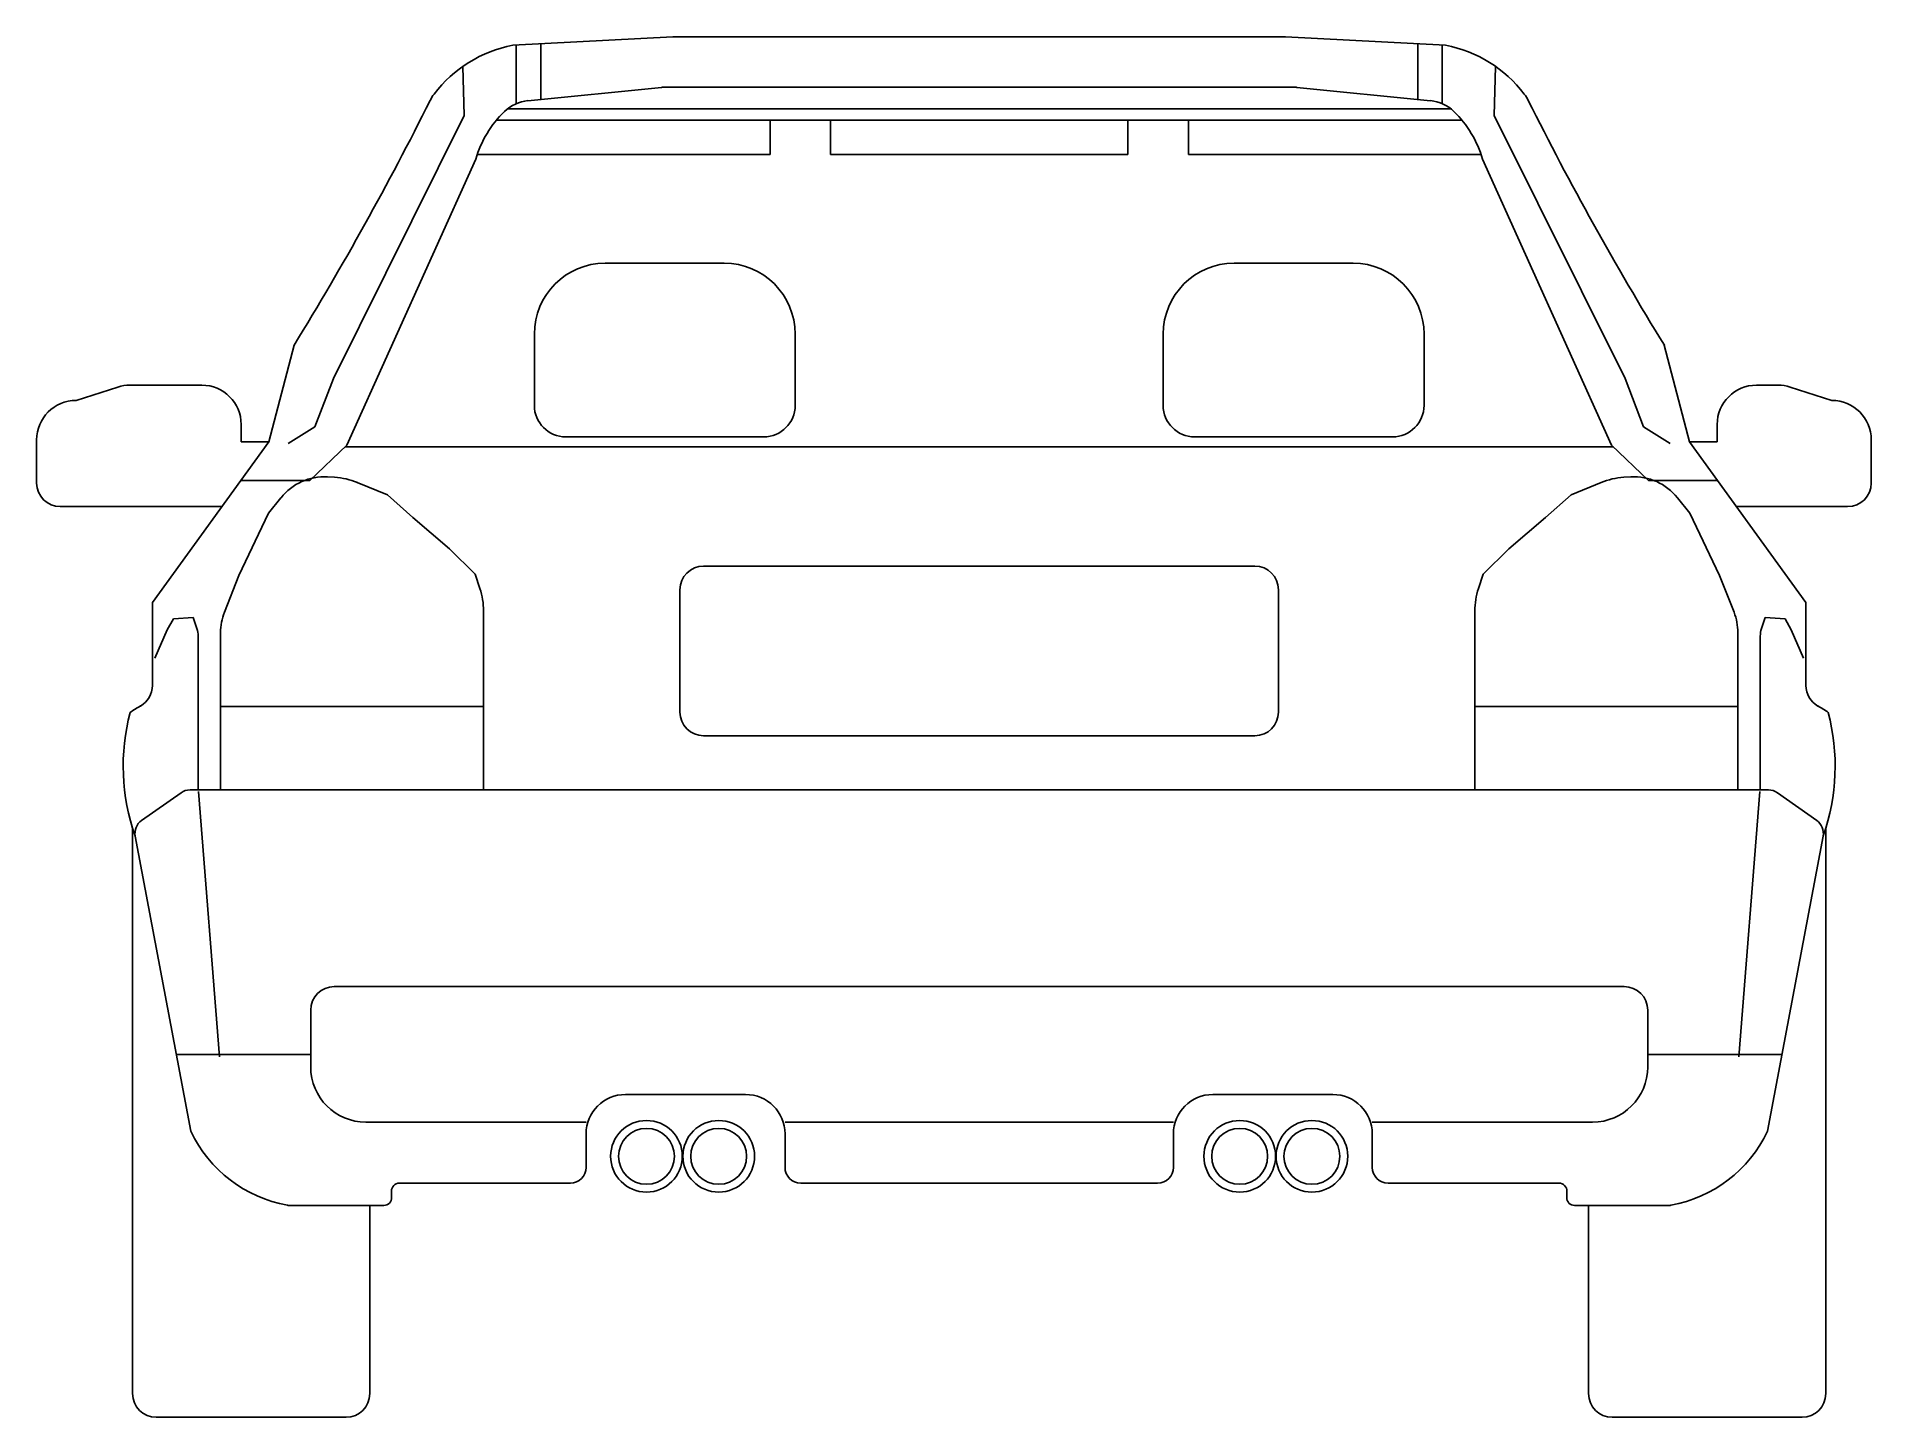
# Model space of a CAD drawing. Extents: x 141 to 374, y 45 to 220.
import ezdxf

# ---------------------------------------------------------------- set-up
doc = ezdxf.new("R2010")
doc.units = 0
doc.layers.get('0').update_dxf_attribs({"color": 5, "linetype": 'CONTINUOUS'})

msp = doc.modelspace()

# ---------------------------------------------------------------- linework, layer by layer
for p, q in [((201.3, 218.96), (221.62, 220.04)), ((204.85, 219.15), (204.85, 212.09)), ((221.88, 220.04), (260.53, 220.04)), ((299.17, 220.04), (260.53, 220.04)), ((319.75, 218.96), (299.44, 220.04)), ((316.21, 219.15), (316.21, 212.09)), ((201.72, 218.98), (201.72, 211.53)), ((319.34, 218.98), (319.34, 211.53)), ((195.12, 210.02), (194.95, 216.26)), ((325.94, 210.02), (326.11, 216.26)), ((220.18, 213.6), (203.22, 211.92)), ((220.67, 213.63), (260.53, 213.63)), ((300.39, 213.63), (260.53, 213.63)), ((300.88, 213.6), (317.83, 211.92)), ((178.52, 176.66), (195.12, 210.02)), ((200.65, 210.9), (260.53, 210.9)), ((320.4, 210.9), (260.53, 210.9)), ((342.54, 176.66), (325.94, 210.02)), ((199.22, 209.44), (260.53, 209.44)), ((233.97, 205.07), (233.97, 209.44)), ((241.64, 205.07), (241.64, 209.44)), ((321.84, 209.44), (260.53, 209.44)), ((279.42, 205.07), (279.42, 209.44)), ((287.09, 205.07), (287.09, 209.44)), ((233.97, 205.07), (196.78, 205.07)), ((241.64, 205.07), (260.53, 205.07)), ((279.42, 205.07), (260.53, 205.07)), ((287.09, 205.07), (324.27, 205.07)), ((180.22, 168.16), (196.61, 204.5)), ((340.83, 168.16), (324.45, 204.5)), ((228.16, 191.28), (213.04, 191.28)), ((292.89, 191.28), (308.02, 191.28)), ((204.04, 182.28), (204.04, 173.23)), ((237.16, 173.23), (237.16, 182.28)), ((283.89, 173.23), (283.89, 182.28)), ((317.02, 182.28), (317.02, 173.23)), ((170.32, 168.6), (173.52, 180.87)), ((350.74, 168.6), (347.53, 180.87)), ((145.84, 173.86), (151.16, 175.55)), ((161.81, 175.79), (152.68, 175.79)), ((176.18, 170.5), (178.52, 176.66)), ((344.88, 170.5), (342.54, 176.66)), ((359.24, 175.79), (361.98, 175.79)), ((368.81, 173.86), (363.5, 175.55)), ((166.81, 168.6), (166.81, 170.79)), ((172.78, 168.37), (176.18, 170.5)), ((348.28, 168.37), (344.88, 170.5)), ((354.24, 168.6), (354.24, 170.79)), ((140.84, 168.86), (140.84, 163.37)), ((155.53, 148.18), (170.32, 168.6)), ((170.32, 168.6), (166.81, 168.6)), ((175.54, 163.7), (180.22, 168.16)), ((180, 167.95), (260.53, 167.95)), ((208.04, 169.23), (233.16, 169.23)), ((341.06, 167.95), (260.53, 167.95)), ((313.02, 169.23), (287.89, 169.23)), ((345.51, 163.7), (340.83, 168.16)), ((365.52, 148.18), (350.74, 168.6)), ((350.74, 168.6), (354.24, 168.6)), ((373.81, 168.86), (373.81, 163.37)), ((166.77, 163.7), (175.54, 163.7)), ((177.78, 164.15), (178.67, 164.09)), ((181.56, 163.43), (185.38, 161.85)), ((339.49, 163.43), (335.68, 161.85)), ((343.28, 164.15), (342.39, 164.09)), ((354.29, 163.7), (345.51, 163.7)), ((170.3, 159.52), (171.86, 161.5)), ((185.38, 161.85), (188.61, 158.98)), ((335.68, 161.85), (332.44, 158.98)), ((350.76, 159.52), (349.19, 161.5)), ((143.84, 160.37), (164.36, 160.37)), ((166.53, 151.63), (170.3, 159.52)), ((188.61, 158.98), (193.28, 155.03)), ((332.44, 158.98), (327.78, 155.03)), ((354.53, 151.63), (350.76, 159.52)), ((370.81, 160.37), (356.7, 160.37)), ((193.28, 155.03), (196.51, 151.81)), ((327.78, 155.03), (324.54, 151.81)), ((164.68, 146.95), (166.53, 151.63)), ((196.51, 151.81), (197.13, 149.96)), ((260.53, 152.82), (225.53, 152.82)), ((260.53, 152.82), (295.53, 152.82)), ((324.54, 151.81), (323.93, 149.96)), ((356.38, 146.95), (354.53, 151.63)), ((222.53, 149.82), (222.53, 134.28)), ((298.53, 149.82), (298.53, 134.28)), ((155.53, 137.66), (155.53, 148.18)), ((197.59, 147.12), (197.59, 124.4)), ((323.47, 147.12), (323.47, 124.4)), ((365.52, 137.66), (365.52, 148.18)), ((155.85, 141.13), (157.42, 144.73)), ((157.42, 144.73), (158.2, 146.14)), ((158.2, 146.14), (160.71, 146.3)), ((160.71, 146.3), (161.18, 144.88)), ((360.35, 146.3), (359.87, 144.88)), ((362.86, 146.14), (360.35, 146.3)), ((363.64, 144.73), (362.86, 146.14)), ((365.21, 141.13), (363.64, 144.73)), ((161.34, 143.93), (161.34, 124.4)), ((164.19, 124.4), (164.19, 144.38)), ((356.87, 124.4), (356.87, 144.38)), ((359.72, 143.93), (359.72, 124.4)), ((164.19, 134.98), (197.59, 134.98)), ((356.87, 134.98), (323.47, 134.98)), ((225.53, 131.28), (260.53, 131.28)), ((295.53, 131.28), (260.53, 131.28)), ((154.17, 120.52), (159.17, 124.03)), ((160.32, 124.4), (260.53, 124.4)), ((161.38, 124.18), (164.05, 90.5)), ((360.74, 124.4), (260.53, 124.4)), ((359.67, 124.18), (357, 90.5)), ((366.88, 120.52), (361.89, 124.03)), ((153.02, 47.73), (153.02, 119.52)), ((368.03, 47.73), (368.03, 119.52)), ((160.42, 81.05), (153.36, 118.51)), ((360.64, 81.05), (367.7, 118.51)), ((178.64, 99.43), (260.53, 99.43)), ((342.42, 99.43), (260.53, 99.43)), ((175.64, 89.21), (175.64, 96.43)), ((345.42, 89.21), (345.42, 96.43)), ((158.59, 90.78), (175.64, 90.78)), ((362.47, 90.78), (345.42, 90.78)), ((215.61, 85.72), (230.87, 85.72)), ((305.45, 85.72), (290.19, 85.72)), ((182.64, 82.21), (210.61, 82.21)), ((235.87, 82.21), (260.53, 82.21)), ((285.19, 82.21), (260.53, 82.21)), ((338.42, 82.21), (310.45, 82.21)), ((210.61, 76.47), (210.61, 80.72)), ((235.87, 80.72), (235.87, 76.47)), ((285.19, 80.72), (285.19, 76.47)), ((310.45, 76.47), (310.45, 80.72)), ((185.92, 72.66), (185.9, 73.44)), ((208.61, 74.47), (186.9, 74.47)), ((237.87, 74.47), (260.53, 74.47)), ((283.19, 74.47), (260.53, 74.47)), ((312.45, 74.47), (334.16, 74.47)), ((335.14, 72.66), (335.16, 73.44)), ((184.92, 71.64), (172.87, 71.64)), ((183.14, 47.73), (183.14, 71.64)), ((336.14, 71.64), (348.19, 71.64)), ((337.91, 47.73), (337.91, 71.64)), ((156.02, 44.73), (180.14, 44.73)), ((365.03, 44.73), (340.91, 44.73))]:
    msp.add_line(p, q)
for centre, radius in [((218.28, 77.87), 4.55), ((227.45, 77.87), 4.55), ((293.61, 77.87), 4.55), ((302.78, 77.87), 4.55), ((218.28, 77.87), 3.55), ((227.45, 77.87), 3.55), ((293.61, 77.87), 3.55), ((302.78, 77.87), 3.55)]:
    msp.add_circle(centre, radius)
for centre, radius, start, end in [((221.88, 215.04), 5, 90, 93.0295), ((299.17, 215.04), 5, 86.9705, 90), ((204.48, 202.69), 16.58, 101.0428, 142.5987), ((316.58, 202.69), 16.58, 37.4013, 78.9572), ((195.28, 209.72), 5, 142.5987, 153.5091), ((220.67, 208.63), 5, 90, 95.65), ((300.39, 208.63), 5, 84.35, 90), ((325.78, 209.72), 5, 26.4909, 37.4013), ((-162.46, 388.02), 394.71, 328.3453, 333.5091), ((209.61, 200.79), 13.52, 133.7775, 164.1015), ((203.72, 206.95), 5, 95.65, 133.7775), ((317.34, 206.95), 5, 46.2225, 84.35), ((311.44, 200.79), 13.52, 15.8985, 46.2225), ((683.52, 388.02), 394.71, 206.4909, 211.6547), ((213.04, 182.28), 9, 90, 180), ((228.16, 182.28), 9, 0, 90), ((292.89, 182.28), 9, 90, 180), ((308.02, 182.28), 9, 0, 90), ((152.68, 170.79), 5, 90, 107.6614), ((161.81, 170.79), 5, 0, 90), ((359.24, 170.79), 5, 90, 180), ((361.98, 170.79), 5, 72.3386, 90), ((145.84, 168.86), 5, 90, 180), ((208.04, 173.23), 4, 180, 270), ((233.16, 173.23), 4, 270, 0), ((287.89, 173.23), 4, 180, 270), ((313.02, 173.23), 4, 270, 0), ((368.81, 168.86), 5, 0, 90), ((143.84, 163.37), 3, 180, 270), ((177.36, 157.16), 7, 86.5363, 141.6736), ((178.13, 155.11), 9, 67.5468, 86.5363), ((342.93, 155.11), 9, 93.4637, 112.4532), ((343.7, 157.16), 7, 38.3264, 93.4637), ((370.81, 163.37), 3, 270, 0), ((225.53, 149.82), 3, 90, 180), ((295.53, 149.82), 3, 0, 90), ((188.59, 147.12), 9, 0, 18.4573), ((332.47, 147.12), 9, 161.5427, 180), ((171.19, 144.38), 7, 158.4732, 180), ((349.87, 144.38), 7, 0, 21.5268), ((158.34, 143.93), 3, 0, 18.4573), ((362.72, 143.93), 3, 161.5427, 180), ((152.53, 137.66), 3, 299.5808, 0), ((368.52, 137.66), 3, 180, 240.4192), ((178.58, 127.43), 26.75, 165.2545, 199.3327), ((162.97, 119.28), 18.14, 119.5808, 124.4412), ((225.53, 134.28), 3, 180, 270), ((295.53, 134.28), 3, 270, 0), ((358.09, 119.28), 18.14, 55.5588, 60.4192), ((342.47, 127.43), 26.75, 340.6673, 14.7455), ((160.32, 122.4), 2, 90, 125.0992), ((360.74, 122.4), 2, 54.9008, 90), ((155.32, 118.88), 2, 125.0992, 190.6781), ((365.73, 118.88), 2, 349.3219, 54.9008), ((178.64, 96.43), 3, 90, 180), ((342.42, 96.43), 3, 360, 90), ((182.64, 89.21), 7, 180, 270), ((338.42, 89.21), 7, 270, 0), ((215.61, 80.72), 5, 90, 180), ((230.87, 80.72), 5, 0, 90), ((290.19, 80.72), 5, 90, 180), ((305.45, 80.72), 5, 0, 90), ((175.71, 88.31), 16.93, 205.3932, 259.7238), ((345.34, 88.31), 16.93, 280.2762, 334.6068), ((208.61, 76.47), 2, 270, 360), ((237.87, 76.47), 2, 180, 270), ((283.19, 76.47), 2, 270, 360), ((312.45, 76.47), 2, 180, 270), ((184.92, 72.64), 1, 270, 1.1827), ((186.9, 73.47), 1, 90, 181.1827), ((334.16, 73.47), 1, 358.8173, 90), ((336.14, 72.64), 1, 178.8173, 270), ((172.87, 72.64), 1, 259.7238, 270), ((348.19, 72.64), 1, 270, 280.2762), ((156.02, 47.73), 3, 180, 270), ((180.14, 47.73), 3, 270, 360), ((340.91, 47.73), 3, 180, 270), ((365.03, 47.73), 3, 270, 360)]:
    msp.add_arc(centre, radius, start, end)

doc.saveas('drawing.dxf')
